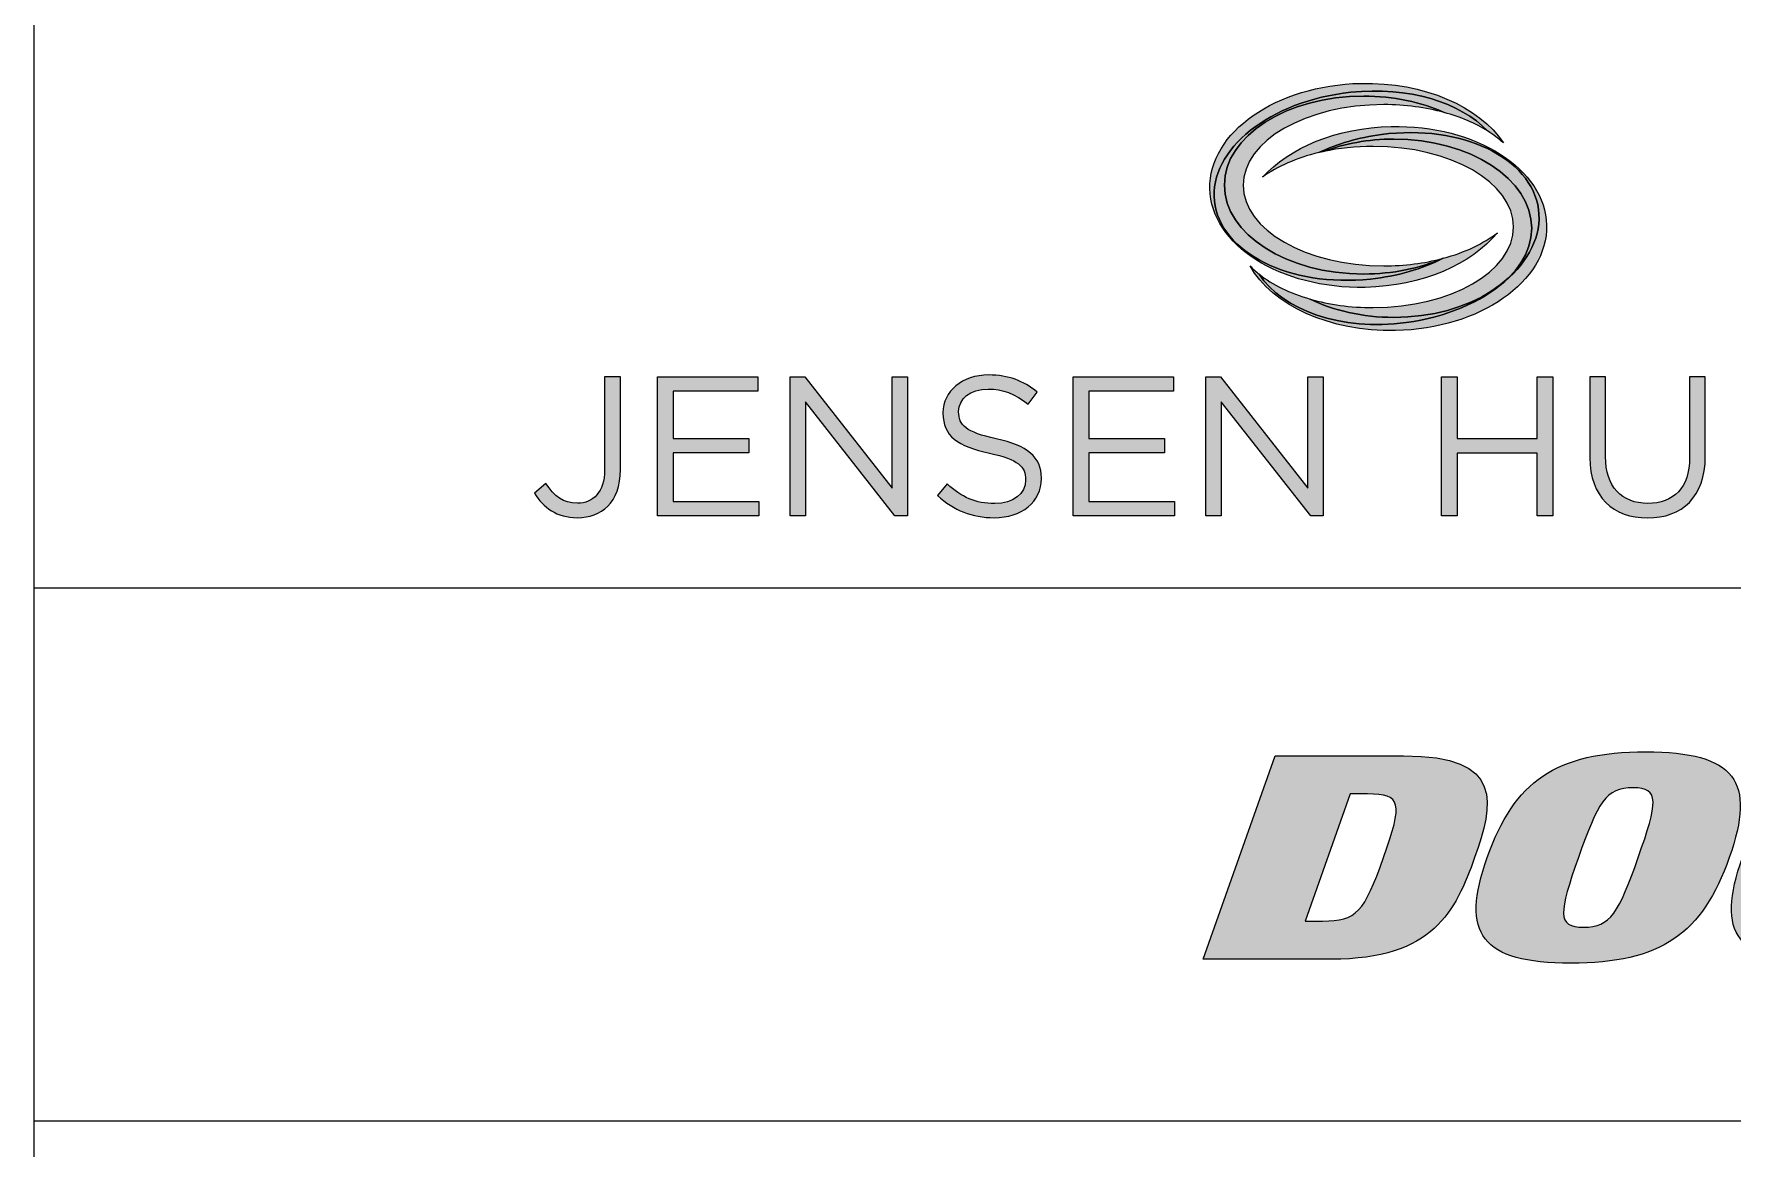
# Model space of a CAD drawing. Header units: inches. Extents: x 1047 to 1888, y -10 to 584.
# Drawn here: x 1713.81 to 1761.97, y 57.19 to 88.76 of the extents above; entities that cross this region are included whole.
import ezdxf

# ---------------------------------------------------------------- set-up
doc = ezdxf.new("R2010")
doc.units = ezdxf.units.IN
doc.header["$MEASUREMENT"] = 0
for name, color, linetype in [('BG 0 -1', 7, 'Continuous'), ('BG _U+B808_U+C774_U+C5B4 1', 7, 'Continuous'), ('BG F-ANNO-LOGO', 7, 'Continuous')]:
    doc.layers.add(name, color=color, linetype=linetype)

msp = doc.modelspace()

# ---------------------------------------------------------------- hatches: boundary and pattern name
at = {"layer": 'BG 0 -1', "linetype": 'ByBlock', "true_color": 0x005bac}
h = msp.add_hatch(color=154, dxfattribs=at)
edge = h.paths.add_edge_path()
edge.add_spline(control_points=[(1759.519, 68.419), (1756.962, 68.419), (1755.79, 67.579), (1755.026, 65.424), (1754.263, 63.268), (1754.84, 62.428), (1757.397, 62.428), (1759.954, 62.428), (1761.126, 63.268), (1761.889, 65.424), (1762.653, 67.579), (1762.075, 68.419), (1759.519, 68.419)], knot_values=[0, 0, 0, 0, 1, 1, 1, 2, 2, 2, 3, 3, 3, 4, 4, 4, 4], degree=3, periodic=0)
edge = h.paths.add_edge_path(flags=0)
edge.add_spline(control_points=[(1759.306, 65.424), (1758.754, 63.865), (1758.524, 63.446), (1757.757, 63.446), (1756.99, 63.446), (1757.058, 63.865), (1757.61, 65.424), (1758.162, 66.982), (1758.392, 67.402), (1759.158, 67.402), (1759.926, 67.402), (1759.858, 66.982), (1759.306, 65.424)], knot_values=[0, 0, 0, 0, 1, 1, 1, 2, 2, 2, 3, 3, 3, 4, 4, 4, 4], degree=3, periodic=0)
h = msp.add_hatch(color=154, dxfattribs=at)
edge = h.paths.add_edge_path()
edge.add_spline(control_points=[(1766.755, 68.419), (1764.198, 68.419), (1763.026, 67.579), (1762.262, 65.424), (1761.499, 63.268), (1762.076, 62.428), (1764.633, 62.428), (1767.19, 62.428), (1768.362, 63.268), (1769.125, 65.424), (1769.889, 67.579), (1769.311, 68.419), (1766.755, 68.419)], knot_values=[0, 0, 0, 0, 1, 1, 1, 2, 2, 2, 3, 3, 3, 4, 4, 4, 4], degree=3, periodic=0)
edge = h.paths.add_edge_path(flags=0)
edge.add_spline(control_points=[(1766.542, 65.424), (1765.99, 63.865), (1765.76, 63.446), (1764.993, 63.446), (1764.226, 63.446), (1764.294, 63.865), (1764.846, 65.424), (1765.398, 66.982), (1765.628, 67.402), (1766.394, 67.402), (1767.161, 67.402), (1767.093, 66.982), (1766.542, 65.424)], knot_values=[0, 0, 0, 0, 1, 1, 1, 2, 2, 2, 3, 3, 3, 4, 4, 4, 4], degree=3, periodic=0)
h = msp.add_hatch(color=154, dxfattribs=at)
edge = h.paths.add_edge_path()
edge.add_spline(control_points=[(1752.646, 68.306), (1752.646, 68.306), (1749.013, 68.306), (1749.013, 68.306), (1749.013, 68.306), (1746.971, 62.541), (1746.971, 62.541), (1746.971, 62.541), (1750.604, 62.541), (1750.604, 62.541), (1753.497, 62.541), (1754.132, 63.914), (1754.666, 65.424), (1755.201, 66.934), (1755.539, 68.306), (1752.646, 68.306)], knot_values=[0, 0, 0, 0, 1, 1, 1, 2, 2, 2, 3, 3, 3, 4, 4, 4, 5, 5, 5, 5], degree=3, periodic=0)
edge = h.paths.add_edge_path(flags=0)
edge.add_spline(control_points=[(1752.083, 65.424), (1751.531, 63.865), (1751.324, 63.623), (1750.355, 63.623), (1750.355, 63.623), (1749.857, 63.623), (1749.857, 63.623), (1749.857, 63.623), (1751.133, 67.224), (1751.133, 67.224), (1751.133, 67.224), (1751.631, 67.224), (1751.631, 67.224), (1752.599, 67.224), (1752.635, 66.982), (1752.083, 65.424)], knot_values=[0, 0, 0, 0, 1, 1, 1, 2, 2, 2, 3, 3, 3, 4, 4, 4, 5, 5, 5, 5], degree=3, periodic=0)
at = {"layer": 'BG F-ANNO-LOGO', "linetype": 'ByBlock'}
h = msp.add_hatch(color=30, dxfattribs=at)
edge = h.paths.add_edge_path()
edge.add_spline(control_points=[(1751.71, 81.817), (1749.422, 81.576), (1747.443, 82.565), (1747.288, 84.027), (1747.134, 85.488), (1748.864, 86.869), (1751.152, 87.11), (1752.79, 87.282), (1754.271, 86.824), (1755.035, 86.013), (1755.202, 85.908), (1755.352, 85.794), (1755.482, 85.673), (1754.805, 86.702), (1753.242, 87.401), (1751.438, 87.363), (1749.04, 87.311), (1747.124, 85.976), (1747.158, 84.379), (1747.192, 82.782), (1749.164, 81.53), (1751.562, 81.581), (1753.183, 81.616), (1754.584, 82.238), (1755.311, 83.131), (1754.916, 82.82), (1754.388, 82.57), (1753.775, 82.405), (1753.183, 82.107), (1752.478, 81.898), (1751.71, 81.817)], knot_values=[0, 0, 0, 0, 1, 1, 1, 2, 2, 2, 3, 3, 3, 4, 4, 4, 5, 5, 5, 6, 6, 6, 7, 7, 7, 8, 8, 8, 9, 9, 9, 10, 10, 10, 10], degree=3, periodic=0)
h = msp.add_hatch(color=30, dxfattribs=at)
edge = h.paths.add_edge_path()
edge.add_spline(control_points=[(1751.152, 87.11), (1748.864, 86.869), (1747.134, 85.488), (1747.288, 84.027), (1747.443, 82.565), (1749.422, 81.576), (1751.71, 81.817), (1752.478, 81.898), (1753.183, 82.107), (1753.775, 82.405), (1753.765, 82.402), (1753.755, 82.4), (1753.745, 82.397), (1753.111, 82.121), (1752.345, 81.959), (1751.52, 81.959), (1749.338, 81.959), (1747.57, 83.088), (1747.57, 84.48), (1747.57, 85.872), (1749.338, 87.001), (1751.52, 87.001), (1752.37, 87.001), (1753.158, 86.83), (1753.803, 86.538), (1754.272, 86.409), (1754.69, 86.23), (1755.035, 86.013), (1754.271, 86.824), (1752.79, 87.282), (1751.152, 87.11)], knot_values=[0, 0, 0, 0, 1, 1, 1, 2, 2, 2, 3, 3, 3, 4, 4, 4, 5, 5, 5, 6, 6, 6, 7, 7, 7, 8, 8, 8, 9, 9, 9, 10, 10, 10, 10], degree=3, periodic=0)
h = msp.add_hatch(color=1, dxfattribs=at)
edge = h.paths.add_edge_path()
edge.add_spline(control_points=[(1748.103, 84.475), (1748.103, 85.737), (1749.888, 86.76), (1752.088, 86.76), (1752.702, 86.76), (1753.283, 86.68), (1753.803, 86.538), (1753.158, 86.83), (1752.37, 87.001), (1751.52, 87.001), (1749.338, 87.001), (1747.57, 85.872), (1747.57, 84.48), (1747.57, 83.088), (1749.338, 81.959), (1751.52, 81.959), (1752.345, 81.959), (1753.111, 82.121), (1753.745, 82.397), (1753.241, 82.264), (1752.68, 82.191), (1752.088, 82.191), (1749.888, 82.191), (1748.103, 83.213), (1748.103, 84.475)], knot_values=[0, 0, 0, 0, 1, 1, 1, 2, 2, 2, 3, 3, 3, 4, 4, 4, 5, 5, 5, 6, 6, 6, 7, 7, 7, 8, 8, 8, 8], degree=3, periodic=0)
h = msp.add_hatch(color=30, dxfattribs=at)
edge = h.paths.add_edge_path()
edge.add_spline(control_points=[(1756.707, 83.342), (1756.673, 84.938), (1754.701, 86.191), (1752.303, 86.14), (1750.751, 86.107), (1749.401, 85.535), (1748.65, 84.702), (1749.068, 85.007), (1749.617, 85.249), (1750.249, 85.401), (1750.773, 85.648), (1751.375, 85.828), (1752.026, 85.913), (1754.291, 86.212), (1756.284, 85.26), (1756.478, 83.789), (1756.672, 82.317), (1754.993, 80.883), (1752.728, 80.585), (1750.88, 80.341), (1749.212, 80.93), (1748.556, 81.955), (1748.462, 82.029), (1748.375, 82.108), (1748.297, 82.189), (1748.921, 81.084), (1750.542, 80.318), (1752.427, 80.358), (1754.825, 80.41), (1756.741, 81.745), (1756.707, 83.342)], knot_values=[0, 0, 0, 0, 1, 1, 1, 2, 2, 2, 3, 3, 3, 4, 4, 4, 5, 5, 5, 6, 6, 6, 7, 7, 7, 8, 8, 8, 9, 9, 9, 10, 10, 10, 10], degree=3, periodic=0)
h = msp.add_hatch(color=30, dxfattribs=at)
edge = h.paths.add_edge_path()
edge.add_spline(control_points=[(1752.728, 80.585), (1754.993, 80.883), (1756.672, 82.317), (1756.478, 83.789), (1756.284, 85.26), (1754.291, 86.212), (1752.026, 85.913), (1751.375, 85.828), (1750.773, 85.648), (1750.249, 85.401), (1750.293, 85.411), (1750.338, 85.421), (1750.383, 85.431), (1750.967, 85.655), (1751.648, 85.783), (1752.375, 85.783), (1754.535, 85.783), (1756.285, 84.652), (1756.285, 83.257), (1756.285, 81.862), (1754.535, 80.731), (1752.375, 80.731), (1751.484, 80.731), (1750.662, 80.924), (1750.004, 81.249), (1749.428, 81.414), (1748.931, 81.658), (1748.556, 81.955), (1749.212, 80.93), (1750.88, 80.341), (1752.728, 80.585)], knot_values=[0, 0, 0, 0, 1, 1, 1, 2, 2, 2, 3, 3, 3, 4, 4, 4, 5, 5, 5, 6, 6, 6, 7, 7, 7, 8, 8, 8, 9, 9, 9, 10, 10, 10, 10], degree=3, periodic=0)
h = msp.add_hatch(color=1, dxfattribs=at)
edge = h.paths.add_edge_path()
edge.add_spline(control_points=[(1756.285, 83.257), (1756.285, 84.652), (1754.535, 85.783), (1752.375, 85.783), (1751.648, 85.783), (1750.967, 85.655), (1750.383, 85.431), (1750.82, 85.525), (1751.293, 85.577), (1751.787, 85.577), (1753.987, 85.577), (1755.772, 84.554), (1755.772, 83.293), (1755.772, 82.031), (1753.987, 81.008), (1751.787, 81.008), (1751.146, 81.008), (1750.541, 81.095), (1750.004, 81.249), (1750.662, 80.924), (1751.484, 80.731), (1752.375, 80.731), (1754.535, 80.731), (1756.285, 81.862), (1756.285, 83.257)], knot_values=[0, 0, 0, 0, 1, 1, 1, 2, 2, 2, 3, 3, 3, 4, 4, 4, 5, 5, 5, 6, 6, 6, 7, 7, 7, 8, 8, 8, 8], degree=3, periodic=0)
h = msp.add_hatch(color=154, dxfattribs=at)
edge = h.paths.add_edge_path()
edge.add_spline(control_points=[(1728.004, 75.75), (1728.004, 75.75), (1728.325, 76.026), (1728.325, 76.026), (1728.566, 75.66), (1728.813, 75.464), (1729.223, 75.464), (1729.667, 75.464), (1729.993, 75.784), (1729.993, 76.407), (1729.993, 76.407), (1729.993, 79.042), (1729.993, 79.042), (1729.993, 79.042), (1730.442, 79.042), (1730.442, 79.042), (1730.442, 79.042), (1730.442, 76.413), (1730.442, 76.413), (1730.442, 75.952), (1730.307, 75.604), (1730.083, 75.38), (1729.864, 75.166), (1729.566, 75.054), (1729.218, 75.054), (1728.628, 75.054), (1728.252, 75.346), (1728.004, 75.75)], knot_values=[0, 0, 0, 0, 1, 1, 1, 2, 2, 2, 3, 3, 3, 4, 4, 4, 5, 5, 5, 6, 6, 6, 7, 7, 7, 8, 8, 8, 9, 9, 9, 9], degree=3, periodic=0)
for points in [[(1731.492, 79.042), (1734.334, 79.042), (1734.334, 78.637), (1731.935, 78.637), (1731.935, 77.295), (1734.081, 77.295), (1734.081, 76.89), (1731.935, 76.89), (1731.935, 75.514), (1734.362, 75.514), (1734.362, 75.11), (1731.492, 75.11)], [(1735.254, 79.042), (1735.67, 79.042), (1738.147, 75.891), (1738.147, 79.042), (1738.579, 79.042), (1738.579, 75.11), (1738.225, 75.11), (1735.686, 78.334), (1735.686, 75.11), (1735.254, 75.11)], [(1743.284, 79.042), (1746.126, 79.042), (1746.126, 78.637), (1743.728, 78.637), (1743.728, 77.295), (1745.873, 77.295), (1745.873, 76.89), (1743.728, 76.89), (1743.728, 75.514), (1746.154, 75.514), (1746.154, 75.11), (1743.284, 75.11)], [(1747.046, 79.042), (1747.462, 79.042), (1749.939, 75.891), (1749.939, 79.042), (1750.371, 79.042), (1750.371, 75.11), (1750.017, 75.11), (1747.479, 78.334), (1747.479, 75.11), (1747.046, 75.11)], [(1753.728, 79.042), (1754.172, 79.042), (1754.172, 77.295), (1756.441, 77.295), (1756.441, 79.042), (1756.885, 79.042), (1756.885, 75.11), (1756.441, 75.11), (1756.441, 76.879), (1754.172, 76.879), (1754.172, 75.11), (1753.728, 75.11)]]:
    msp.add_hatch(color=154, dxfattribs=at).paths.add_polyline_path(points)
h = msp.add_hatch(color=154, dxfattribs=at)
edge = h.paths.add_edge_path()
edge.add_spline(control_points=[(1739.432, 75.683), (1739.432, 75.683), (1739.707, 76.009), (1739.707, 76.009), (1740.117, 75.638), (1740.51, 75.453), (1741.055, 75.453), (1741.583, 75.453), (1741.931, 75.733), (1741.931, 76.121), (1741.931, 76.121), (1741.931, 76.132), (1741.931, 76.132), (1741.931, 76.497), (1741.735, 76.705), (1740.909, 76.879), (1740.005, 77.076), (1739.589, 77.368), (1739.589, 78.014), (1739.589, 78.014), (1739.589, 78.025), (1739.589, 78.025), (1739.589, 78.643), (1740.134, 79.098), (1740.881, 79.098), (1741.454, 79.098), (1741.864, 78.935), (1742.263, 78.615), (1742.263, 78.615), (1742.004, 78.272), (1742.004, 78.272), (1741.639, 78.57), (1741.274, 78.699), (1740.87, 78.699), (1740.358, 78.699), (1740.033, 78.418), (1740.033, 78.064), (1740.033, 78.064), (1740.033, 78.053), (1740.033, 78.053), (1740.033, 77.682), (1740.235, 77.475), (1741.1, 77.289), (1741.976, 77.098), (1742.381, 76.778), (1742.381, 76.177), (1742.381, 76.177), (1742.381, 76.166), (1742.381, 76.166), (1742.381, 75.492), (1741.819, 75.054), (1741.038, 75.054), (1740.415, 75.054), (1739.904, 75.261), (1739.432, 75.683)], knot_values=[0, 0, 0, 0, 1, 1, 1, 2, 2, 2, 3, 3, 3, 4, 4, 4, 5, 5, 5, 6, 6, 6, 7, 7, 7, 8, 8, 8, 9, 9, 9, 10, 10, 10, 11, 11, 11, 12, 12, 12, 13, 13, 13, 14, 14, 14, 15, 15, 15, 16, 16, 16, 17, 17, 17, 18, 18, 18, 18], degree=3, periodic=0)
h = msp.add_hatch(color=154, dxfattribs=at)
edge = h.paths.add_edge_path()
edge.add_spline(control_points=[(1757.934, 76.756), (1757.934, 76.756), (1757.934, 79.042), (1757.934, 79.042), (1757.934, 79.042), (1758.378, 79.042), (1758.378, 79.042), (1758.378, 79.042), (1758.378, 76.784), (1758.378, 76.784), (1758.378, 75.936), (1758.833, 75.458), (1759.58, 75.458), (1760.304, 75.458), (1760.765, 75.896), (1760.765, 76.756), (1760.765, 76.756), (1760.765, 79.042), (1760.765, 79.042), (1760.765, 79.042), (1761.209, 79.042), (1761.209, 79.042), (1761.209, 79.042), (1761.209, 76.789), (1761.209, 76.789), (1761.209, 75.644), (1760.552, 75.048), (1759.568, 75.048), (1758.597, 75.048), (1757.934, 75.644), (1757.934, 76.756)], knot_values=[0, 0, 0, 0, 1, 1, 1, 2, 2, 2, 3, 3, 3, 4, 4, 4, 5, 5, 5, 6, 6, 6, 7, 7, 7, 8, 8, 8, 9, 9, 9, 10, 10, 10, 10], degree=3, periodic=0)

# ---------------------------------------------------------------- linework, layer by layer
at = {"layer": 'BG 0 -1', "color": 7, "linetype": 'Continuous', "lineweight": 9}
for p, q in [((1713.808, 190.323), (1713.808, 8.033)), ((1713.808, 73.069), (1863.076, 73.069)), ((1713.808, 57.957), (1863.076, 57.957))]:
    msp.add_line(p, q, dxfattribs=at)
at = {"layer": 'BG 0 -1', "color": 7, "linetype": 'Continuous', "lineweight": 0}
for points, knots in [([(1759.519, 68.419), (1756.962, 68.419), (1755.79, 67.579), (1755.026, 65.424), (1754.263, 63.268), (1754.84, 62.428), (1757.397, 62.428), (1759.954, 62.428), (1761.126, 63.268), (1761.889, 65.424), (1762.653, 67.579), (1762.075, 68.419), (1759.519, 68.419)], [0, 0, 0, 0, 1, 1, 1, 2, 2, 2, 3, 3, 3, 4, 4, 4, 4]), ([(1766.755, 68.419), (1764.198, 68.419), (1763.026, 67.579), (1762.262, 65.424), (1761.499, 63.268), (1762.076, 62.428), (1764.633, 62.428), (1767.19, 62.428), (1768.362, 63.268), (1769.125, 65.424), (1769.889, 67.579), (1769.311, 68.419), (1766.755, 68.419)], [0, 0, 0, 0, 1, 1, 1, 2, 2, 2, 3, 3, 3, 4, 4, 4, 4]), ([(1752.646, 68.306), (1752.646, 68.306), (1749.013, 68.306), (1749.013, 68.306), (1749.013, 68.306), (1746.971, 62.541), (1746.971, 62.541), (1746.971, 62.541), (1750.604, 62.541), (1750.604, 62.541), (1753.497, 62.541), (1754.132, 63.914), (1754.666, 65.424), (1755.201, 66.934), (1755.539, 68.306), (1752.646, 68.306)], [0, 0, 0, 0, 1, 1, 1, 2, 2, 2, 3, 3, 3, 4, 4, 4, 5, 5, 5, 5]), ([(1752.083, 65.424), (1751.531, 63.865), (1751.324, 63.623), (1750.355, 63.623), (1750.355, 63.623), (1749.857, 63.623), (1749.857, 63.623), (1749.857, 63.623), (1751.133, 67.224), (1751.133, 67.224), (1751.133, 67.224), (1751.631, 67.224), (1751.631, 67.224), (1752.599, 67.224), (1752.635, 66.982), (1752.083, 65.424)], [0, 0, 0, 0, 1, 1, 1, 2, 2, 2, 3, 3, 3, 4, 4, 4, 5, 5, 5, 5]), ([(1759.306, 65.424), (1758.754, 63.865), (1758.524, 63.446), (1757.757, 63.446), (1756.99, 63.446), (1757.058, 63.865), (1757.61, 65.424), (1758.162, 66.982), (1758.392, 67.402), (1759.158, 67.402), (1759.926, 67.402), (1759.858, 66.982), (1759.306, 65.424)], [0, 0, 0, 0, 1, 1, 1, 2, 2, 2, 3, 3, 3, 4, 4, 4, 4])]:
    msp.add_open_spline(points, degree=3, knots=knots, dxfattribs=at)
at = {"layer": 'BG _U+B808_U+C774_U+C5B4 1', "color": 7, "linetype": 'Continuous', "lineweight": 25}
for points, knots in [([(1759.519, 68.419), (1756.962, 68.419), (1755.79, 67.579), (1755.026, 65.424), (1754.263, 63.268), (1754.84, 62.428), (1757.397, 62.428), (1759.954, 62.428), (1761.126, 63.268), (1761.889, 65.424), (1762.653, 67.579), (1762.075, 68.419), (1759.519, 68.419)], [0, 0, 0, 0, 1, 1, 1, 2, 2, 2, 3, 3, 3, 4, 4, 4, 4]), ([(1766.755, 68.419), (1764.198, 68.419), (1763.026, 67.579), (1762.262, 65.424), (1761.499, 63.268), (1762.076, 62.428), (1764.633, 62.428), (1767.19, 62.428), (1768.362, 63.268), (1769.125, 65.424), (1769.889, 67.579), (1769.311, 68.419), (1766.755, 68.419)], [0, 0, 0, 0, 1, 1, 1, 2, 2, 2, 3, 3, 3, 4, 4, 4, 4]), ([(1752.646, 68.306), (1752.646, 68.306), (1749.013, 68.306), (1749.013, 68.306), (1749.013, 68.306), (1746.971, 62.541), (1746.971, 62.541), (1746.971, 62.541), (1750.604, 62.541), (1750.604, 62.541), (1753.497, 62.541), (1754.132, 63.914), (1754.666, 65.424), (1755.201, 66.934), (1755.539, 68.306), (1752.646, 68.306)], [0, 0, 0, 0, 1, 1, 1, 2, 2, 2, 3, 3, 3, 4, 4, 4, 5, 5, 5, 5]), ([(1752.083, 65.424), (1751.531, 63.865), (1751.324, 63.623), (1750.355, 63.623), (1750.355, 63.623), (1749.857, 63.623), (1749.857, 63.623), (1749.857, 63.623), (1751.133, 67.224), (1751.133, 67.224), (1751.133, 67.224), (1751.631, 67.224), (1751.631, 67.224), (1752.599, 67.224), (1752.635, 66.982), (1752.083, 65.424)], [0, 0, 0, 0, 1, 1, 1, 2, 2, 2, 3, 3, 3, 4, 4, 4, 5, 5, 5, 5]), ([(1759.306, 65.424), (1758.754, 63.865), (1758.524, 63.446), (1757.757, 63.446), (1756.99, 63.446), (1757.058, 63.865), (1757.61, 65.424), (1758.162, 66.982), (1758.392, 67.402), (1759.158, 67.402), (1759.926, 67.402), (1759.858, 66.982), (1759.306, 65.424)], [0, 0, 0, 0, 1, 1, 1, 2, 2, 2, 3, 3, 3, 4, 4, 4, 4])]:
    msp.add_open_spline(points, degree=3, knots=knots, dxfattribs=at)
at = {"layer": 'BG F-ANNO-LOGO', "color": 154, "linetype": 'Continuous', "lineweight": 25}
for points in [[(1731.492, 79.042), (1734.334, 79.042), (1734.334, 78.637), (1731.935, 78.637), (1731.935, 77.295), (1734.081, 77.295), (1734.081, 76.89), (1731.935, 76.89), (1731.935, 75.514), (1734.362, 75.514), (1734.362, 75.11), (1731.492, 75.11)], [(1735.254, 79.042), (1735.67, 79.042), (1738.147, 75.891), (1738.147, 79.042), (1738.579, 79.042), (1738.579, 75.11), (1738.225, 75.11), (1735.686, 78.334), (1735.686, 75.11), (1735.254, 75.11)], [(1743.284, 79.042), (1746.126, 79.042), (1746.126, 78.637), (1743.728, 78.637), (1743.728, 77.295), (1745.873, 77.295), (1745.873, 76.89), (1743.728, 76.89), (1743.728, 75.514), (1746.154, 75.514), (1746.154, 75.11), (1743.284, 75.11)], [(1747.046, 79.042), (1747.462, 79.042), (1749.939, 75.891), (1749.939, 79.042), (1750.371, 79.042), (1750.371, 75.11), (1750.017, 75.11), (1747.479, 78.334), (1747.479, 75.11), (1747.046, 75.11)], [(1753.728, 79.042), (1754.172, 79.042), (1754.172, 77.295), (1756.441, 77.295), (1756.441, 79.042), (1756.885, 79.042), (1756.885, 75.11), (1756.441, 75.11), (1756.441, 76.879), (1754.172, 76.879), (1754.172, 75.11), (1753.728, 75.11)]]:
    msp.add_lwpolyline(points, close=True, dxfattribs=at)
at = {"layer": 'BG F-ANNO-LOGO', "color": 7, "linetype": 'Continuous', "lineweight": 0}
for points in [[(1731.492, 79.042), (1734.334, 79.042), (1734.334, 78.637), (1731.935, 78.637), (1731.935, 77.295), (1734.081, 77.295), (1734.081, 76.89), (1731.935, 76.89), (1731.935, 75.514), (1734.362, 75.514), (1734.362, 75.11), (1731.492, 75.11)], [(1735.254, 79.042), (1735.67, 79.042), (1738.147, 75.891), (1738.147, 79.042), (1738.579, 79.042), (1738.579, 75.11), (1738.225, 75.11), (1735.686, 78.334), (1735.686, 75.11), (1735.254, 75.11)], [(1743.284, 79.042), (1746.126, 79.042), (1746.126, 78.637), (1743.728, 78.637), (1743.728, 77.295), (1745.873, 77.295), (1745.873, 76.89), (1743.728, 76.89), (1743.728, 75.514), (1746.154, 75.514), (1746.154, 75.11), (1743.284, 75.11)], [(1747.046, 79.042), (1747.462, 79.042), (1749.939, 75.891), (1749.939, 79.042), (1750.371, 79.042), (1750.371, 75.11), (1750.017, 75.11), (1747.479, 78.334), (1747.479, 75.11), (1747.046, 75.11)], [(1753.728, 79.042), (1754.172, 79.042), (1754.172, 77.295), (1756.441, 77.295), (1756.441, 79.042), (1756.885, 79.042), (1756.885, 75.11), (1756.441, 75.11), (1756.441, 76.879), (1754.172, 76.879), (1754.172, 75.11), (1753.728, 75.11)]]:
    msp.add_lwpolyline(points, close=True, dxfattribs=at)
at = {"layer": 'BG F-ANNO-LOGO', "color": 30, "linetype": 'Continuous', "lineweight": 25}
for points in [[(1751.71, 81.817), (1749.422, 81.576), (1747.443, 82.565), (1747.288, 84.027), (1747.134, 85.488), (1748.864, 86.869), (1751.152, 87.11), (1752.79, 87.282), (1754.271, 86.824), (1755.035, 86.013), (1755.202, 85.908), (1755.352, 85.794), (1755.482, 85.673), (1754.805, 86.702), (1753.242, 87.401), (1751.438, 87.363), (1749.04, 87.311), (1747.124, 85.976), (1747.158, 84.379), (1747.192, 82.782), (1749.164, 81.53), (1751.562, 81.581), (1753.183, 81.616), (1754.584, 82.238), (1755.311, 83.131), (1754.916, 82.82), (1754.388, 82.57), (1753.775, 82.405), (1753.183, 82.107), (1752.478, 81.898), (1751.71, 81.817)], [(1751.152, 87.11), (1748.864, 86.869), (1747.134, 85.488), (1747.288, 84.027), (1747.443, 82.565), (1749.422, 81.576), (1751.71, 81.817), (1752.478, 81.898), (1753.183, 82.107), (1753.775, 82.405), (1753.765, 82.402), (1753.755, 82.4), (1753.745, 82.397), (1753.111, 82.121), (1752.345, 81.959), (1751.52, 81.959), (1749.338, 81.959), (1747.57, 83.088), (1747.57, 84.48), (1747.57, 85.872), (1749.338, 87.001), (1751.52, 87.001), (1752.37, 87.001), (1753.158, 86.83), (1753.803, 86.538), (1754.272, 86.409), (1754.69, 86.23), (1755.035, 86.013), (1754.271, 86.824), (1752.79, 87.282), (1751.152, 87.11)], [(1756.707, 83.342), (1756.673, 84.938), (1754.701, 86.191), (1752.303, 86.14), (1750.751, 86.107), (1749.401, 85.535), (1748.65, 84.702), (1749.068, 85.007), (1749.617, 85.249), (1750.249, 85.401), (1750.773, 85.648), (1751.375, 85.828), (1752.026, 85.913), (1754.291, 86.212), (1756.284, 85.26), (1756.478, 83.789), (1756.672, 82.317), (1754.993, 80.883), (1752.728, 80.585), (1750.88, 80.341), (1749.212, 80.93), (1748.556, 81.955), (1748.462, 82.029), (1748.375, 82.108), (1748.297, 82.189), (1748.921, 81.084), (1750.542, 80.318), (1752.427, 80.358), (1754.825, 80.41), (1756.741, 81.745), (1756.707, 83.342)], [(1752.728, 80.585), (1754.993, 80.883), (1756.672, 82.317), (1756.478, 83.789), (1756.284, 85.26), (1754.291, 86.212), (1752.026, 85.913), (1751.375, 85.828), (1750.773, 85.648), (1750.249, 85.401), (1750.293, 85.411), (1750.338, 85.421), (1750.383, 85.431), (1750.967, 85.655), (1751.648, 85.783), (1752.375, 85.783), (1754.535, 85.783), (1756.285, 84.652), (1756.285, 83.257), (1756.285, 81.862), (1754.535, 80.731), (1752.375, 80.731), (1751.484, 80.731), (1750.662, 80.924), (1750.004, 81.249), (1749.428, 81.414), (1748.931, 81.658), (1748.556, 81.955), (1749.212, 80.93), (1750.88, 80.341), (1752.728, 80.585)]]:
    msp.add_open_spline(points, degree=3, knots=[0, 0, 0, 0, 1, 1, 1, 2, 2, 2, 3, 3, 3, 4, 4, 4, 5, 5, 5, 6, 6, 6, 7, 7, 7, 8, 8, 8, 9, 9, 9, 10, 10, 10, 10], dxfattribs=at)
at = {"layer": 'BG F-ANNO-LOGO', "color": 7, "linetype": 'Continuous', "lineweight": 0}
for points, knots in [([(1751.71, 81.817), (1749.422, 81.576), (1747.443, 82.565), (1747.288, 84.027), (1747.134, 85.488), (1748.864, 86.869), (1751.152, 87.11), (1752.79, 87.282), (1754.271, 86.824), (1755.035, 86.013), (1755.202, 85.908), (1755.352, 85.794), (1755.482, 85.673), (1754.805, 86.702), (1753.242, 87.401), (1751.438, 87.363), (1749.04, 87.311), (1747.124, 85.976), (1747.158, 84.379), (1747.192, 82.782), (1749.164, 81.53), (1751.562, 81.581), (1753.183, 81.616), (1754.584, 82.238), (1755.311, 83.131), (1754.916, 82.82), (1754.388, 82.57), (1753.775, 82.405), (1753.183, 82.107), (1752.478, 81.898), (1751.71, 81.817)], [0, 0, 0, 0, 1, 1, 1, 2, 2, 2, 3, 3, 3, 4, 4, 4, 5, 5, 5, 6, 6, 6, 7, 7, 7, 8, 8, 8, 9, 9, 9, 10, 10, 10, 10]), ([(1751.152, 87.11), (1748.864, 86.869), (1747.134, 85.488), (1747.288, 84.027), (1747.443, 82.565), (1749.422, 81.576), (1751.71, 81.817), (1752.478, 81.898), (1753.183, 82.107), (1753.775, 82.405), (1753.765, 82.402), (1753.755, 82.4), (1753.745, 82.397), (1753.111, 82.121), (1752.345, 81.959), (1751.52, 81.959), (1749.338, 81.959), (1747.57, 83.088), (1747.57, 84.48), (1747.57, 85.872), (1749.338, 87.001), (1751.52, 87.001), (1752.37, 87.001), (1753.158, 86.83), (1753.803, 86.538), (1754.272, 86.409), (1754.69, 86.23), (1755.035, 86.013), (1754.271, 86.824), (1752.79, 87.282), (1751.152, 87.11)], [0, 0, 0, 0, 1, 1, 1, 2, 2, 2, 3, 3, 3, 4, 4, 4, 5, 5, 5, 6, 6, 6, 7, 7, 7, 8, 8, 8, 9, 9, 9, 10, 10, 10, 10]), ([(1748.103, 84.475), (1748.103, 85.737), (1749.888, 86.76), (1752.088, 86.76), (1752.702, 86.76), (1753.283, 86.68), (1753.803, 86.538), (1753.158, 86.83), (1752.37, 87.001), (1751.52, 87.001), (1749.338, 87.001), (1747.57, 85.872), (1747.57, 84.48), (1747.57, 83.088), (1749.338, 81.959), (1751.52, 81.959), (1752.345, 81.959), (1753.111, 82.121), (1753.745, 82.397), (1753.241, 82.264), (1752.68, 82.191), (1752.088, 82.191), (1749.888, 82.191), (1748.103, 83.213), (1748.103, 84.475)], [0, 0, 0, 0, 1, 1, 1, 2, 2, 2, 3, 3, 3, 4, 4, 4, 5, 5, 5, 6, 6, 6, 7, 7, 7, 8, 8, 8, 8]), ([(1756.707, 83.342), (1756.673, 84.938), (1754.701, 86.191), (1752.303, 86.14), (1750.751, 86.107), (1749.401, 85.535), (1748.65, 84.702), (1749.068, 85.007), (1749.617, 85.249), (1750.249, 85.401), (1750.773, 85.648), (1751.375, 85.828), (1752.026, 85.913), (1754.291, 86.212), (1756.284, 85.26), (1756.478, 83.789), (1756.672, 82.317), (1754.993, 80.883), (1752.728, 80.585), (1750.88, 80.341), (1749.212, 80.93), (1748.556, 81.955), (1748.462, 82.029), (1748.375, 82.108), (1748.297, 82.189), (1748.921, 81.084), (1750.542, 80.318), (1752.427, 80.358), (1754.825, 80.41), (1756.741, 81.745), (1756.707, 83.342)], [0, 0, 0, 0, 1, 1, 1, 2, 2, 2, 3, 3, 3, 4, 4, 4, 5, 5, 5, 6, 6, 6, 7, 7, 7, 8, 8, 8, 9, 9, 9, 10, 10, 10, 10]), ([(1752.728, 80.585), (1754.993, 80.883), (1756.672, 82.317), (1756.478, 83.789), (1756.284, 85.26), (1754.291, 86.212), (1752.026, 85.913), (1751.375, 85.828), (1750.773, 85.648), (1750.249, 85.401), (1750.293, 85.411), (1750.338, 85.421), (1750.383, 85.431), (1750.967, 85.655), (1751.648, 85.783), (1752.375, 85.783), (1754.535, 85.783), (1756.285, 84.652), (1756.285, 83.257), (1756.285, 81.862), (1754.535, 80.731), (1752.375, 80.731), (1751.484, 80.731), (1750.662, 80.924), (1750.004, 81.249), (1749.428, 81.414), (1748.931, 81.658), (1748.556, 81.955), (1749.212, 80.93), (1750.88, 80.341), (1752.728, 80.585)], [0, 0, 0, 0, 1, 1, 1, 2, 2, 2, 3, 3, 3, 4, 4, 4, 5, 5, 5, 6, 6, 6, 7, 7, 7, 8, 8, 8, 9, 9, 9, 10, 10, 10, 10]), ([(1756.285, 83.257), (1756.285, 84.652), (1754.535, 85.783), (1752.375, 85.783), (1751.648, 85.783), (1750.967, 85.655), (1750.383, 85.431), (1750.82, 85.525), (1751.293, 85.577), (1751.787, 85.577), (1753.987, 85.577), (1755.772, 84.554), (1755.772, 83.293), (1755.772, 82.031), (1753.987, 81.008), (1751.787, 81.008), (1751.146, 81.008), (1750.541, 81.095), (1750.004, 81.249), (1750.662, 80.924), (1751.484, 80.731), (1752.375, 80.731), (1754.535, 80.731), (1756.285, 81.862), (1756.285, 83.257)], [0, 0, 0, 0, 1, 1, 1, 2, 2, 2, 3, 3, 3, 4, 4, 4, 5, 5, 5, 6, 6, 6, 7, 7, 7, 8, 8, 8, 8]), ([(1728.004, 75.75), (1728.004, 75.75), (1728.325, 76.026), (1728.325, 76.026), (1728.566, 75.66), (1728.813, 75.464), (1729.223, 75.464), (1729.667, 75.464), (1729.993, 75.784), (1729.993, 76.407), (1729.993, 76.407), (1729.993, 79.042), (1729.993, 79.042), (1729.993, 79.042), (1730.442, 79.042), (1730.442, 79.042), (1730.442, 79.042), (1730.442, 76.413), (1730.442, 76.413), (1730.442, 75.952), (1730.307, 75.604), (1730.083, 75.38), (1729.864, 75.166), (1729.566, 75.054), (1729.218, 75.054), (1728.628, 75.054), (1728.252, 75.346), (1728.004, 75.75)], [0, 0, 0, 0, 1, 1, 1, 2, 2, 2, 3, 3, 3, 4, 4, 4, 5, 5, 5, 6, 6, 6, 7, 7, 7, 8, 8, 8, 9, 9, 9, 9]), ([(1739.432, 75.683), (1739.432, 75.683), (1739.707, 76.009), (1739.707, 76.009), (1740.117, 75.638), (1740.51, 75.453), (1741.055, 75.453), (1741.583, 75.453), (1741.931, 75.733), (1741.931, 76.121), (1741.931, 76.121), (1741.931, 76.132), (1741.931, 76.132), (1741.931, 76.497), (1741.735, 76.705), (1740.909, 76.879), (1740.005, 77.076), (1739.589, 77.368), (1739.589, 78.014), (1739.589, 78.014), (1739.589, 78.025), (1739.589, 78.025), (1739.589, 78.643), (1740.134, 79.098), (1740.881, 79.098), (1741.454, 79.098), (1741.864, 78.935), (1742.263, 78.615), (1742.263, 78.615), (1742.004, 78.272), (1742.004, 78.272), (1741.639, 78.57), (1741.274, 78.699), (1740.87, 78.699), (1740.358, 78.699), (1740.033, 78.418), (1740.033, 78.064), (1740.033, 78.064), (1740.033, 78.053), (1740.033, 78.053), (1740.033, 77.682), (1740.235, 77.475), (1741.1, 77.289), (1741.976, 77.098), (1742.381, 76.778), (1742.381, 76.177), (1742.381, 76.177), (1742.381, 76.166), (1742.381, 76.166), (1742.381, 75.492), (1741.819, 75.054), (1741.038, 75.054), (1740.415, 75.054), (1739.904, 75.261), (1739.432, 75.683)], [0, 0, 0, 0, 1, 1, 1, 2, 2, 2, 3, 3, 3, 4, 4, 4, 5, 5, 5, 6, 6, 6, 7, 7, 7, 8, 8, 8, 9, 9, 9, 10, 10, 10, 11, 11, 11, 12, 12, 12, 13, 13, 13, 14, 14, 14, 15, 15, 15, 16, 16, 16, 17, 17, 17, 18, 18, 18, 18]), ([(1757.934, 76.756), (1757.934, 76.756), (1757.934, 79.042), (1757.934, 79.042), (1757.934, 79.042), (1758.378, 79.042), (1758.378, 79.042), (1758.378, 79.042), (1758.378, 76.784), (1758.378, 76.784), (1758.378, 75.936), (1758.833, 75.458), (1759.58, 75.458), (1760.304, 75.458), (1760.765, 75.896), (1760.765, 76.756), (1760.765, 76.756), (1760.765, 79.042), (1760.765, 79.042), (1760.765, 79.042), (1761.209, 79.042), (1761.209, 79.042), (1761.209, 79.042), (1761.209, 76.789), (1761.209, 76.789), (1761.209, 75.644), (1760.552, 75.048), (1759.568, 75.048), (1758.597, 75.048), (1757.934, 75.644), (1757.934, 76.756)], [0, 0, 0, 0, 1, 1, 1, 2, 2, 2, 3, 3, 3, 4, 4, 4, 5, 5, 5, 6, 6, 6, 7, 7, 7, 8, 8, 8, 9, 9, 9, 10, 10, 10, 10])]:
    msp.add_open_spline(points, degree=3, knots=knots, dxfattribs=at)
at = {"layer": 'BG F-ANNO-LOGO', "color": 1, "linetype": 'Continuous', "lineweight": 25}
for points in [[(1748.103, 84.475), (1748.103, 85.737), (1749.888, 86.76), (1752.088, 86.76), (1752.702, 86.76), (1753.283, 86.68), (1753.803, 86.538), (1753.158, 86.83), (1752.37, 87.001), (1751.52, 87.001), (1749.338, 87.001), (1747.57, 85.872), (1747.57, 84.48), (1747.57, 83.088), (1749.338, 81.959), (1751.52, 81.959), (1752.345, 81.959), (1753.111, 82.121), (1753.745, 82.397), (1753.241, 82.264), (1752.68, 82.191), (1752.088, 82.191), (1749.888, 82.191), (1748.103, 83.213), (1748.103, 84.475)], [(1756.285, 83.257), (1756.285, 84.652), (1754.535, 85.783), (1752.375, 85.783), (1751.648, 85.783), (1750.967, 85.655), (1750.383, 85.431), (1750.82, 85.525), (1751.293, 85.577), (1751.787, 85.577), (1753.987, 85.577), (1755.772, 84.554), (1755.772, 83.293), (1755.772, 82.031), (1753.987, 81.008), (1751.787, 81.008), (1751.146, 81.008), (1750.541, 81.095), (1750.004, 81.249), (1750.662, 80.924), (1751.484, 80.731), (1752.375, 80.731), (1754.535, 80.731), (1756.285, 81.862), (1756.285, 83.257)]]:
    msp.add_open_spline(points, degree=3, knots=[0, 0, 0, 0, 1, 1, 1, 2, 2, 2, 3, 3, 3, 4, 4, 4, 5, 5, 5, 6, 6, 6, 7, 7, 7, 8, 8, 8, 8], dxfattribs=at)
at = {"layer": 'BG F-ANNO-LOGO', "color": 154, "linetype": 'Continuous', "lineweight": 25}
for points, knots in [([(1728.004, 75.75), (1728.004, 75.75), (1728.325, 76.026), (1728.325, 76.026), (1728.566, 75.66), (1728.813, 75.464), (1729.223, 75.464), (1729.667, 75.464), (1729.993, 75.784), (1729.993, 76.407), (1729.993, 76.407), (1729.993, 79.042), (1729.993, 79.042), (1729.993, 79.042), (1730.442, 79.042), (1730.442, 79.042), (1730.442, 79.042), (1730.442, 76.413), (1730.442, 76.413), (1730.442, 75.952), (1730.307, 75.604), (1730.083, 75.38), (1729.864, 75.166), (1729.566, 75.054), (1729.218, 75.054), (1728.628, 75.054), (1728.252, 75.346), (1728.004, 75.75)], [0, 0, 0, 0, 1, 1, 1, 2, 2, 2, 3, 3, 3, 4, 4, 4, 5, 5, 5, 6, 6, 6, 7, 7, 7, 8, 8, 8, 9, 9, 9, 9]), ([(1739.432, 75.683), (1739.432, 75.683), (1739.707, 76.009), (1739.707, 76.009), (1740.117, 75.638), (1740.51, 75.453), (1741.055, 75.453), (1741.583, 75.453), (1741.931, 75.733), (1741.931, 76.121), (1741.931, 76.121), (1741.931, 76.132), (1741.931, 76.132), (1741.931, 76.497), (1741.735, 76.705), (1740.909, 76.879), (1740.005, 77.076), (1739.589, 77.368), (1739.589, 78.014), (1739.589, 78.014), (1739.589, 78.025), (1739.589, 78.025), (1739.589, 78.643), (1740.134, 79.098), (1740.881, 79.098), (1741.454, 79.098), (1741.864, 78.935), (1742.263, 78.615), (1742.263, 78.615), (1742.004, 78.272), (1742.004, 78.272), (1741.639, 78.57), (1741.274, 78.699), (1740.87, 78.699), (1740.358, 78.699), (1740.033, 78.418), (1740.033, 78.064), (1740.033, 78.064), (1740.033, 78.053), (1740.033, 78.053), (1740.033, 77.682), (1740.235, 77.475), (1741.1, 77.289), (1741.976, 77.098), (1742.381, 76.778), (1742.381, 76.177), (1742.381, 76.177), (1742.381, 76.166), (1742.381, 76.166), (1742.381, 75.492), (1741.819, 75.054), (1741.038, 75.054), (1740.415, 75.054), (1739.904, 75.261), (1739.432, 75.683)], [0, 0, 0, 0, 1, 1, 1, 2, 2, 2, 3, 3, 3, 4, 4, 4, 5, 5, 5, 6, 6, 6, 7, 7, 7, 8, 8, 8, 9, 9, 9, 10, 10, 10, 11, 11, 11, 12, 12, 12, 13, 13, 13, 14, 14, 14, 15, 15, 15, 16, 16, 16, 17, 17, 17, 18, 18, 18, 18]), ([(1757.934, 76.756), (1757.934, 76.756), (1757.934, 79.042), (1757.934, 79.042), (1757.934, 79.042), (1758.378, 79.042), (1758.378, 79.042), (1758.378, 79.042), (1758.378, 76.784), (1758.378, 76.784), (1758.378, 75.936), (1758.833, 75.458), (1759.58, 75.458), (1760.304, 75.458), (1760.765, 75.896), (1760.765, 76.756), (1760.765, 76.756), (1760.765, 79.042), (1760.765, 79.042), (1760.765, 79.042), (1761.209, 79.042), (1761.209, 79.042), (1761.209, 79.042), (1761.209, 76.789), (1761.209, 76.789), (1761.209, 75.644), (1760.552, 75.048), (1759.568, 75.048), (1758.597, 75.048), (1757.934, 75.644), (1757.934, 76.756)], [0, 0, 0, 0, 1, 1, 1, 2, 2, 2, 3, 3, 3, 4, 4, 4, 5, 5, 5, 6, 6, 6, 7, 7, 7, 8, 8, 8, 9, 9, 9, 10, 10, 10, 10])]:
    msp.add_open_spline(points, degree=3, knots=knots, dxfattribs=at)

doc.saveas('drawing.dxf')
